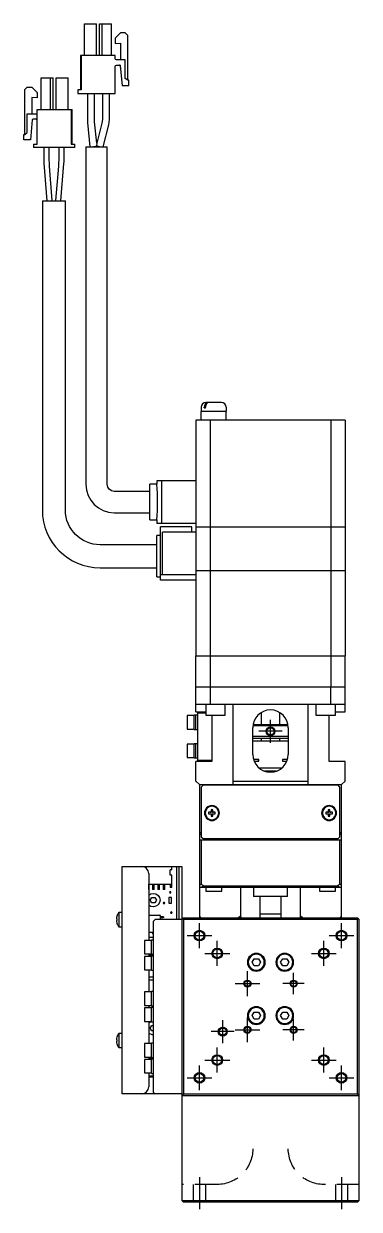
# Model space of a CAD drawing. Extents: x 0 to 936, y -8 to 791.
# Drawn here: x 354.9 to 449.4, y 8 to 341.6 of the extents above; entities that cross this region are included whole.
import ezdxf

# ---------------------------------------------------------------- set-up
doc = ezdxf.new("R2010")
doc.units = 0
doc.header["$LTSCALE"] = 0.5
doc.linetypes.add('CENTER', pattern=[50.8, 31.75, -6.35, 6.35, -6.35])
doc.linetypes.add('DASHED', pattern=[19.05, 12.7, -6.35])
for name, color, linetype in [('MSM_CENTER', 1, 'CENTER'), ('MSM_CONTINUOUS', 7, 'CONTINUOUS'), ('MSM_DASHED', 4, 'DASHED'), ('MSM_NARROW', 5, 'CONTINUOUS')]:
    doc.layers.add(name, color=color, linetype=linetype)

msp = doc.modelspace()

# ---------------------------------------------------------------- linework, layer by layer
at = {"layer": 'MSM_CENTER'}
for p, q in [((424.43, 139.25), (424.43, 145.75)), ((427.68, 142.5), (421.18, 142.5)), ((404.43, 81.5), (404.43, 88.5)), ((444.43, 81.5), (444.43, 88.5)), ((400.93, 85), (407.93, 85)), ((409.43, 76.5), (409.43, 83.5)), ((439.43, 76.5), (439.43, 83.5)), ((440.93, 85), (447.93, 85)), ((405.93, 80), (412.93, 80)), ((435.93, 80), (442.93, 80)), ((417.93, 68), (417.93, 75)), ((430.93, 68.5), (430.93, 74.5)), ((414.43, 71.5), (421.43, 71.5)), ((433.93, 71.5), (427.93, 71.5)), ((410.98, 54.75), (410.98, 61.25)), ((417.93, 55), (417.93, 62)), ((430.93, 55.5), (430.93, 61.5)), ((414.23, 58), (407.73, 58)), ((414.43, 58.5), (421.43, 58.5)), ((433.93, 58.5), (427.93, 58.5)), ((409.43, 46.5), (409.43, 53.5)), ((439.43, 46.5), (439.43, 53.5)), ((404.43, 41.5), (404.43, 48.5)), ((405.93, 50), (412.93, 50)), ((435.93, 50), (442.93, 50)), ((444.43, 41.5), (444.43, 48.5)), ((400.93, 45), (407.93, 45)), ((440.93, 45), (447.93, 45)), ((404.43, 17), (404.43, 8)), ((444.43, 17), (444.43, 8))]:
    msp.add_line(p, q, dxfattribs=at)
at = {"layer": 'MSM_CONTINUOUS'}
for p, q in [((372.03, 332.7), (372.03, 341.6)), ((372.03, 332.7), (372.03, 341.6)), ((372.03, 341.6), (375.43, 341.6)), ((375.43, 332.7), (375.43, 341.6)), ((376.23, 332.7), (376.23, 341.6)), ((376.23, 341.6), (379.63, 341.6)), ((376.23, 332.7), (376.23, 341.6)), ((376.98, 332.7), (376.98, 341.6)), ((379.63, 332.7), (379.63, 341.6)), ((382.23, 339), (380.73, 337.5)), ((382.23, 339), (380.73, 337.5)), ((380.73, 337.5), (380.73, 336)), ((380.73, 337.5), (380.73, 336)), ((383.53, 339), (382.23, 339)), ((384.23, 338.3), (383.53, 339)), ((384.23, 325.7), (384.23, 338.3)), ((380.73, 336), (382.23, 336.13)), ((382.23, 336.13), (382.23, 331.45)), ((382.23, 336.13), (382.23, 331.45)), ((371.13, 332.7), (370.88, 332.7)), ((370.88, 332.7), (370.88, 323)), ((371.13, 332.7), (371.13, 323)), ((380.73, 332.7), (371.13, 332.7)), ((371.13, 332.7), (371.13, 323)), ((380.73, 331.75), (380.73, 332.7)), ((383.53, 331.45), (381.03, 331.45)), ((383.53, 326.2), (383.53, 331.45)), ((380.73, 322), (380.73, 329.65)), ((381.03, 329.95), (381.93, 329.95)), ((382.13, 329.77), (382.62, 324.2)), ((382.13, 329.77), (382.23, 328.62)), ((382.13, 329.77), (382.62, 324.2)), ((382.13, 329.77), (382.23, 328.62)), ((382.23, 328.62), (382.23, 328.62)), ((355.23, 323.05), (355.93, 323.75)), ((355.93, 323.75), (357.23, 323.75)), ((357.23, 323.75), (358.73, 322.25)), ((359.83, 317.45), (359.83, 326.35)), ((359.83, 326.35), (363.23, 326.35)), ((362.48, 317.45), (362.48, 326.35)), ((363.23, 317.45), (363.23, 326.35)), ((364.03, 326.35), (367.43, 326.35)), ((364.03, 317.45), (364.03, 326.35)), ((367.43, 317.45), (367.43, 326.35)), ((382.62, 324.2), (384.53, 324.2)), ((384.23, 325.7), (383.53, 326.2)), ((384.53, 325.7), (384.23, 325.7)), ((384.53, 324.2), (384.53, 325.7)), ((355.23, 310.45), (355.23, 323.05)), ((358.73, 320.75), (357.23, 320.88)), ((357.23, 320.88), (357.23, 316.2)), ((358.73, 322.25), (358.73, 320.75)), ((370.13, 323), (370.13, 322)), ((371.13, 323), (370.13, 323)), ((370.13, 323), (370.13, 322)), ((370.13, 322), (380.73, 322)), ((372.9, 322), (372.9, 314.1)), ((374.9, 314.1), (374.9, 322)), ((377.1, 322), (377.1, 314.64)), ((379.1, 314.64), (379.1, 322)), ((358.73, 307.75), (358.73, 317.45)), ((358.73, 317.45), (368.58, 317.45)), ((368.33, 317.45), (368.33, 307.75)), ((368.58, 307.75), (368.58, 317.45)), ((355.93, 316.2), (358.43, 316.2)), ((355.93, 310.95), (355.93, 316.2)), ((357.33, 314.52), (356.84, 308.95)), ((358.43, 314.7), (357.53, 314.7)), ((372.9, 314.1), (372.92, 313.81)), ((372.92, 313.81), (373.57, 307)), ((374.91, 314), (374.9, 314.1)), ((375.49, 307.95), (374.91, 314)), ((376.97, 313.63), (375.49, 307.95)), ((377.1, 314.64), (376.97, 313.63)), ((378.91, 313.13), (379.1, 314.64)), ((354.93, 310.45), (355.23, 310.45)), ((354.93, 308.95), (354.93, 310.45)), ((355.23, 310.45), (355.93, 310.95)), ((377.31, 307), (378.91, 313.13)), ((356.84, 308.95), (354.93, 308.95)), ((357.73, 307.75), (357.73, 306.75)), ((357.73, 307.75), (358.73, 307.75)), ((368.33, 307.75), (369.33, 307.75)), ((369.33, 306.75), (369.33, 307.75)), ((372.43, 307), (378.43, 307)), ((372.43, 307), (372.43, 212)), ((375.57, 307.1), (374.58, 307)), ((375.49, 307.95), (375.43, 307.22)), ((375.57, 307.19), (375.43, 307.22)), ((376.28, 307), (375.43, 307.22)), ((375.43, 307.22), (375.57, 307.19)), ((375.57, 307.19), (376.28, 307)), ((375.57, 307.1), (375.57, 307.19)), ((378.43, 212), (378.43, 307)), ((369.33, 306.75), (357.73, 306.75)), ((360.6, 306.75), (360.6, 303.12)), ((362.1, 304.12), (362.1, 306.75)), ((362.2, 301.49), (362.1, 304.12)), ((364.8, 304.12), (364.7, 301.49)), ((364.8, 306.75), (364.8, 304.12)), ((366.3, 303.15), (366.3, 306.75)), ((360.63, 302.32), (361.43, 291.75)), ((362.93, 291.81), (362.2, 301.49)), ((364.7, 301.49), (363.93, 291.81)), ((365.43, 291.75), (366.27, 302.29)), ((360.18, 291.75), (366.68, 291.75)), ((360.18, 291.75), (360.18, 204.75)), ((366.68, 204.75), (366.68, 291.75)), ((404.93, 233.7), (404.93, 232.55)), ((405.78, 233.5), (405.78, 233.7)), ((406.14, 233.5), (406.14, 233.7)), ((410.63, 235), (406.23, 235)), ((411.93, 233.7), (411.93, 232.55)), ((404.93, 232.55), (411.93, 232.55)), ((411.93, 232.5), (404.93, 232.5)), ((404.93, 230), (404.93, 232.5)), ((404.98, 232.55), (404.98, 232.5)), ((405.78, 233.5), (406.14, 233.5)), ((411.88, 232.5), (411.88, 232.55)), ((411.93, 230), (411.93, 232.5)), ((445.43, 230), (403.43, 230)), ((403.43, 230), (403.43, 200.05)), ((407.46, 230), (407.46, 200.05)), ((441.4, 230), (441.4, 200.05)), ((445.43, 230), (445.43, 200.05)), ((390.43, 202), (390.43, 212)), ((392.43, 212), (390.43, 212)), ((403.43, 213), (392.43, 213)), ((392.43, 213), (392.43, 212)), ((393.86, 201), (393.86, 213)), ((390.43, 210), (380.43, 210)), ((380.43, 204), (390.43, 204)), ((390.43, 202), (392.43, 202)), ((392.43, 202), (392.43, 201)), ((403.43, 201), (392.43, 201)), ((392.43, 185.93), (392.43, 197.57)), ((393.43, 197.57), (392.43, 197.57)), ((402.23, 200), (393.43, 200)), ((393.43, 185), (393.43, 200)), ((394.03, 186.5), (394.03, 198.5)), ((403.43, 198.5), (394.03, 198.5)), ((402.23, 198.5), (402.23, 200)), ((403.43, 200.05), (445.43, 200.05)), ((403.43, 200), (403.43, 163.75)), ((403.43, 200), (445.43, 200)), ((403.48, 200.05), (403.48, 200)), ((407.46, 200), (407.46, 187.75)), ((407.72, 200.05), (407.72, 200)), ((441.14, 200.05), (441.14, 200)), ((441.4, 200), (441.4, 187.75)), ((445.38, 200.05), (445.38, 200)), ((445.43, 200), (445.43, 187.75)), ((392.43, 195), (376.43, 195)), ((376.43, 188.5), (392.43, 188.5)), ((403.43, 187.75), (445.43, 187.75)), ((403.43, 187.7), (445.43, 187.7)), ((403.48, 187.75), (403.48, 187.7)), ((407.46, 187.7), (407.46, 163.75)), ((407.72, 187.75), (407.72, 187.7)), ((441.14, 187.75), (441.14, 187.7)), ((441.4, 187.7), (441.4, 163.75)), ((445.38, 187.75), (445.38, 187.7)), ((445.43, 187.7), (445.43, 163.75)), ((392.43, 185.93), (393.43, 185.93)), ((403.43, 186.5), (393.43, 186.5)), ((403.43, 185), (393.43, 185)), ((403.43, 163.75), (445.43, 163.75)), ((403.43, 163.7), (445.43, 163.7)), ((403.43, 148), (403.43, 163.7)), ((403.48, 163.75), (403.48, 163.7)), ((407.46, 163.7), (407.46, 155)), ((407.72, 163.75), (407.72, 163.7)), ((441.14, 163.75), (441.14, 163.7)), ((441.4, 163.7), (441.4, 155)), ((445.38, 163.75), (445.38, 163.7)), ((445.43, 148), (445.43, 163.7)), ((403.43, 155), (445.43, 155)), ((407.43, 155), (407.43, 150)), ((441.43, 150), (441.43, 155)), ((400.93, 146.9), (400.93, 143.1)), ((402.93, 146.9), (400.93, 146.9)), ((402.93, 143), (402.93, 147)), ((403.93, 147), (402.93, 147)), ((445.43, 150), (403.43, 150)), ((403.43, 148), (406.18, 148)), ((403.43, 143), (403.43, 147)), ((403.93, 147.7), (406.18, 147.7)), ((403.93, 134.3), (403.93, 147.7)), ((406.18, 150), (406.18, 147)), ((406.18, 147), (411.68, 147)), ((407.93, 147), (407.93, 134)), ((411.68, 147), (411.68, 150)), ((413.93, 127.5), (413.93, 150)), ((421.93, 144.3), (421.93, 147.83)), ((426.93, 147.83), (426.93, 144.3)), ((434.93, 150), (434.93, 127.5)), ((437.18, 150), (437.18, 147)), ((437.18, 147), (442.68, 147)), ((440.93, 134), (440.93, 147)), ((442.68, 147), (442.68, 150)), ((442.68, 148), (445.43, 148)), ((419.43, 136), (419.43, 143.5)), ((419.46, 144.1), (429.39, 144.1)), ((429.36, 144.3), (419.49, 144.3)), ((429.43, 143.5), (429.43, 136)), ((400.93, 143.1), (402.93, 143.1)), ((402.93, 143), (403.93, 143)), ((429.43, 141), (419.43, 141)), ((429.43, 140.5), (419.43, 140.5)), ((421.93, 139.8), (421.93, 140.5)), ((426.93, 140.5), (426.93, 139.8)), ((400.93, 138.9), (400.93, 135.1)), ((402.93, 138.9), (400.93, 138.9)), ((402.93, 135), (402.93, 139)), ((403.93, 139), (402.93, 139)), ((403.43, 135), (403.43, 139)), ((419.43, 139.8), (429.43, 139.8)), ((400.93, 135.1), (402.93, 135.1)), ((402.93, 135), (403.93, 135)), ((407.93, 134), (403.43, 134)), ((403.43, 128.5), (403.43, 134)), ((407.93, 134.3), (403.93, 134.3)), ((421.1, 134.6), (419.63, 134.6)), ((419.8, 134.1), (421.1, 134.1)), ((421.08, 134.1), (421.08, 134.6)), ((421.1, 134.1), (421.1, 134.6)), ((427.76, 134.6), (427.76, 134.1)), ((429.23, 134.6), (427.76, 134.6)), ((427.76, 134.1), (429.05, 134.1)), ((427.78, 134.6), (427.78, 134.1)), ((445.43, 134), (440.93, 134)), ((445.43, 128.5), (445.43, 134)), ((427.56, 132.1), (421.3, 132.1)), ((426.13, 131.3), (422.72, 131.3)), ((423.18, 131.16), (423.18, 131.3)), ((425.68, 131.3), (425.68, 131.16)), ((403.43, 128.5), (404.43, 127.5)), ((404.43, 127.5), (444.43, 127.5)), ((404.43, 127.5), (404.43, 90)), ((405.43, 127.3), (404.93, 126.8)), ((404.93, 126.8), (404.93, 112.8)), ((443.43, 127.3), (405.43, 127.3)), ((413.93, 128.5), (434.93, 128.5)), ((414.43, 127.5), (414.43, 127.3)), ((416.93, 127.5), (416.93, 127.3)), ((431.93, 127.3), (431.93, 127.5)), ((434.43, 127.3), (434.43, 127.5)), ((443.93, 126.8), (443.43, 127.3)), ((443.93, 112.8), (443.93, 126.8)), ((444.43, 127.5), (445.43, 128.5)), ((444.43, 90), (444.43, 127.5)), ((407.69, 120.42), (407.69, 119.74)), ((408.17, 119.74), (408.17, 120.42)), ((440.69, 120.42), (440.69, 119.74)), ((441.17, 119.74), (441.17, 120.42)), ((407.69, 119.74), (407.01, 119.74)), ((407.01, 119.26), (407.69, 119.26)), ((407.69, 119.26), (407.69, 118.58)), ((408.85, 119.74), (408.17, 119.74)), ((408.17, 118.58), (408.17, 119.26)), ((408.17, 119.26), (408.85, 119.26)), ((440.69, 119.74), (440.01, 119.74)), ((440.01, 119.26), (440.69, 119.26)), ((440.69, 119.26), (440.69, 118.58)), ((441.85, 119.74), (441.17, 119.74)), ((441.17, 118.58), (441.17, 119.26)), ((441.17, 119.26), (441.85, 119.26)), ((404.43, 114), (404.93, 114)), ((404.93, 113.5), (404.43, 113.5)), ((443.93, 114), (444.43, 114)), ((444.43, 113.5), (443.93, 113.5)), ((404.43, 112), (444.43, 112)), ((404.93, 112.8), (405.43, 112.3)), ((404.93, 112), (404.93, 99.61)), ((405.43, 112.3), (443.43, 112.3)), ((414.43, 112.3), (414.43, 112)), ((416.18, 112), (416.18, 112.3)), ((419.43, 112.3), (419.43, 112.2)), ((419.43, 112.2), (429.43, 112.2)), ((419.43, 112.2), (419.63, 112)), ((429.23, 112), (429.43, 112.2)), ((429.43, 112.2), (429.43, 112.3)), ((432.68, 112.3), (432.68, 112)), ((434.43, 112), (434.43, 112.3)), ((443.43, 112.3), (443.93, 112.8)), ((443.93, 99.61), (443.93, 112)), ((382.63, 40.5), (382.63, 104.5)), ((382.63, 104.5), (399.43, 104.5)), ((396.68, 103.5), (396.18, 103.5)), ((396.18, 102), (396.18, 103.5)), ((396.68, 103.5), (396.68, 104.5)), ((397.93, 104.5), (397.93, 89.5)), ((398.63, 104.5), (398.63, 89.5)), ((399.43, 104.5), (399.43, 10.5)), ((390.13, 102.5), (390.13, 83.65)), ((396.68, 102), (396.18, 102)), ((396.68, 98.5), (396.68, 102)), ((390.13, 99.5), (396.68, 99.5)), ((390.18, 98), (390.13, 98)), ((390.18, 98), (390.18, 99.5)), ((391.18, 99.5), (391.18, 98)), ((391.68, 98), (391.18, 98)), ((391.68, 98), (391.68, 99.5)), ((392.68, 99.5), (392.68, 98)), ((393.18, 98), (392.68, 98)), ((393.18, 98), (393.18, 99.5)), ((394.18, 99.5), (394.18, 98)), ((394.68, 98), (394.18, 98)), ((394.68, 98), (394.68, 99.5)), ((396.18, 99.5), (396.18, 98.5)), ((396.68, 98.5), (396.18, 98.5)), ((404.43, 99.11), (404.93, 99.61)), ((444.43, 98.5), (404.43, 98.5)), ((404.93, 99.61), (405.54, 99)), ((405.54, 99), (405.04, 98.5)), ((405.54, 99), (443.32, 99)), ((406.18, 98.5), (406.18, 97.5)), ((406.18, 97.5), (410.68, 97.5)), ((410.68, 97.5), (410.68, 98.5)), ((415.94, 98.5), (415.94, 90.5)), ((419.68, 98.5), (419.68, 96)), ((429.18, 96), (429.18, 98.5)), ((432.91, 90.5), (432.91, 98.5)), ((438.18, 98.5), (438.18, 97.5)), ((438.18, 97.5), (442.68, 97.5)), ((442.68, 97.5), (442.68, 98.5)), ((443.32, 99), (443.93, 99.61)), ((443.82, 98.5), (443.32, 99)), ((443.93, 99.61), (444.43, 99.11)), ((390.56, 95), (391, 95.75)), ((391, 94.25), (390.56, 95)), ((391, 95.75), (391.86, 95.75)), ((391.86, 94.25), (391, 94.25)), ((391.86, 95.75), (392.29, 95)), ((392.29, 95), (391.86, 94.25)), ((395.79, 95.77), (395.79, 94.17)), ((396.59, 95.77), (395.79, 95.77)), ((395.79, 94.17), (396.59, 94.17)), ((396.59, 94.17), (396.59, 95.77)), ((429.18, 96), (419.68, 96)), ((421.43, 96), (421.43, 90)), ((427.43, 90), (427.43, 96)), ((381.17, 90.45), (381.17, 90.43)), ((381.73, 91.5), (381.73, 87.5)), ((382.63, 91.5), (381.73, 91.5)), ((390.13, 90.75), (393.28, 90.75)), ((393.38, 90.65), (393.38, 89.5)), ((393.38, 90.42), (394.11, 90.42)), ((393.82, 90.42), (393.82, 89.99)), ((394.11, 90.42), (394.18, 90.31)), ((394.18, 90.11), (394.11, 89.99)), ((394.18, 90.31), (394.43, 90.31)), ((394.43, 90.11), (394.18, 90.11)), ((394.43, 90.11), (394.43, 90.31)), ((404.93, 90), (404.43, 90.5)), ((415.94, 90.5), (415.44, 90)), ((427.43, 91), (421.43, 91)), ((433.41, 90), (432.91, 90.5)), ((444.43, 90.5), (443.93, 90)), ((381.04, 89.7), (381.17, 89.7)), ((381.17, 89.3), (381.04, 89.3)), ((381.17, 89.7), (381.17, 89.3)), ((381.17, 88.57), (381.17, 88.55)), ((381.73, 87.5), (382.63, 87.5)), ((391.93, 89.5), (391.43, 89)), ((391.43, 89), (391.43, 41)), ((399.43, 89.5), (391.93, 89.5)), ((394.11, 89.99), (393.38, 89.99)), ((399.43, 89.5), (399.68, 89.75)), ((399.68, 89.75), (399.93, 90)), ((399.93, 89.5), (399.68, 89.75)), ((399.93, 90), (448.93, 90)), ((448.93, 89.5), (399.93, 89.5)), ((399.93, 89.5), (399.93, 40.5)), ((448.93, 90), (449.43, 89.5)), ((449.18, 89.75), (448.93, 89.5)), ((448.93, 40.5), (448.93, 89.5)), ((449.43, 10.5), (449.43, 89.5)), ((388.93, 83.65), (388.93, 79.85)), ((390.93, 83.65), (388.93, 83.65)), ((391.43, 85.86), (390.13, 85.86)), ((391.43, 84.5), (390.13, 84.5)), ((390.93, 79.75), (390.93, 83.75)), ((391.43, 83.75), (390.93, 83.75)), ((388.93, 79.85), (390.93, 79.85)), ((388.93, 79.15), (388.93, 75.35)), ((390.93, 79.15), (388.93, 79.15)), ((390.13, 79.85), (390.13, 79.15)), ((391.43, 79.5), (390.13, 79.5)), ((390.93, 79.75), (391.43, 79.75)), ((390.93, 75.25), (390.93, 79.25)), ((391.43, 79.25), (390.93, 79.25)), ((419.27, 77.5), (419.85, 78.5)), ((419.85, 76.5), (419.27, 77.5)), ((419.85, 78.5), (421.01, 78.5)), ((421.01, 78.5), (421.58, 77.5)), ((421.58, 77.5), (421.01, 76.5)), ((427.27, 77.5), (427.85, 78.5)), ((427.85, 76.5), (427.27, 77.5)), ((427.85, 78.5), (429.01, 78.5)), ((429.01, 78.5), (429.58, 77.5)), ((429.58, 77.5), (429.01, 76.5)), ((388.93, 75.35), (390.93, 75.35)), ((390.13, 75.35), (390.13, 69.15)), ((390.93, 75.25), (391.43, 75.25)), ((421.01, 76.5), (419.85, 76.5)), ((429.01, 76.5), (427.85, 76.5)), ((390.13, 73.37), (391.43, 73.37)), ((391.43, 72.45), (390.13, 72.45)), ((388.93, 69.15), (388.93, 65.35)), ((390.93, 69.15), (388.93, 69.15)), ((390.13, 69.25), (390.93, 69.25)), ((390.93, 65.25), (390.93, 69.25)), ((391.43, 69.25), (390.93, 69.25)), ((388.93, 65.35), (390.93, 65.35)), ((388.93, 64.65), (388.93, 60.85)), ((390.93, 64.65), (388.93, 64.65)), ((390.13, 65.35), (390.13, 64.65)), ((390.93, 65.25), (391.43, 65.25)), ((390.93, 60.75), (390.93, 64.75)), ((391.43, 64.75), (390.93, 64.75)), ((419.27, 62.5), (419.85, 63.5)), ((419.85, 63.5), (421.01, 63.5)), ((421.01, 63.5), (421.58, 62.5)), ((427.27, 62.5), (427.85, 63.5)), ((427.85, 63.5), (429.01, 63.5)), ((429.01, 63.5), (429.58, 62.5)), ((388.93, 60.85), (390.93, 60.85)), ((390.13, 60.85), (390.13, 54.65)), ((390.93, 60.75), (391.43, 60.75)), ((419.85, 61.5), (419.27, 62.5)), ((421.01, 61.5), (419.85, 61.5)), ((421.58, 62.5), (421.01, 61.5)), ((427.85, 61.5), (427.27, 62.5)), ((429.01, 61.5), (427.85, 61.5)), ((429.58, 62.5), (429.01, 61.5)), ((381.73, 57.5), (381.73, 53.5)), ((382.63, 57.5), (381.73, 57.5)), ((390.56, 59), (391, 59.75)), ((391, 58.25), (390.56, 59)), ((391, 59.75), (391.43, 59.75)), ((391.43, 58.25), (391, 58.25)), ((381.04, 55.7), (381.17, 55.7)), ((381.17, 55.3), (381.04, 55.3)), ((381.17, 56.45), (381.17, 56.43)), ((381.17, 55.7), (381.17, 55.3)), ((381.17, 54.57), (381.17, 54.55)), ((381.73, 53.5), (382.63, 53.5)), ((388.93, 54.65), (388.93, 50.85)), ((390.93, 54.65), (388.93, 54.65)), ((390.93, 54.67), (390.13, 54.67)), ((390.93, 50.75), (390.93, 54.75)), ((391.43, 54.75), (390.93, 54.75)), ((388.93, 50.85), (390.93, 50.85)), ((388.93, 50.15), (388.93, 46.35)), ((390.93, 50.15), (388.93, 50.15)), ((390.13, 50.85), (390.13, 50.15)), ((391.43, 50.5), (390.13, 50.5)), ((390.93, 50.75), (391.43, 50.75)), ((390.93, 46.25), (390.93, 50.25)), ((391.43, 50.25), (390.93, 50.25)), ((388.93, 46.35), (390.93, 46.35)), ((390.13, 46.35), (390.13, 42.5)), ((391.43, 45.5), (390.13, 45.5)), ((391.43, 45.2), (390.13, 45.2)), ((390.93, 46.25), (391.43, 46.25)), ((399.43, 40.5), (382.63, 40.5)), ((391.43, 41), (391.93, 40.5)), ((399.93, 40), (399.43, 40.5)), ((399.68, 40.25), (399.93, 40.5)), ((399.93, 40.5), (448.93, 40.5)), ((449.43, 40.5), (448.93, 40)), ((448.93, 40.5), (449.18, 40.25)), ((399.43, 40), (449.43, 40)), ((399.43, 10.5), (449.43, 10.5)), ((399.43, 10.5), (399.93, 10)), ((449.43, 10.5), (448.93, 10)), ((448.93, 10), (399.93, 10))]:
    msp.add_line(p, q, dxfattribs=at)
for centre, radius in [((424.43, 142.5), 1.01), ((404.43, 85), 1.23), ((444.43, 85), 1.23), ((409.43, 80), 1.23), ((439.43, 80), 1.23), ((417.93, 71.5), 0.783), ((430.93, 71.5), 0.783), ((410.98, 58), 1.01), ((417.93, 58.5), 0.783), ((430.93, 58.5), 0.783), ((409.43, 50), 1.23), ((439.43, 50), 1.23), ((404.43, 45), 1.23), ((444.43, 45), 1.23)]:
    msp.add_circle(centre, radius, dxfattribs=at)
at = {"layer": 'MSM_CONTINUOUS', "extrusion": (0, 0, -1)}
for centre, radius in [((-407.93, 119.5), 2.1), ((-407.93, 119.5), 1.9), ((-440.93, 119.5), 2.1), ((-440.93, 119.5), 1.9), ((-396.19, 97.2), 0.2), ((-394.43, 94.17), 0.2), ((-396.51, 91.48), 0.2), ((-420.43, 77.5), 2.5), ((-420.43, 77.5), 2.25), ((-428.43, 77.5), 2.5), ((-428.43, 77.5), 2.25), ((-420.43, 62.5), 2.5), ((-420.43, 62.5), 2.25), ((-428.43, 62.5), 2.5), ((-428.43, 62.5), 2.25)]:
    msp.add_circle(centre, radius, dxfattribs=at)
for centre, radius, start, end in [((-381.03, 331.75), 0.3, 270, 0), ((-381.03, 329.65), 0.3, 0, 90), ((-381.93, 329.75), 0.2, 90, 175), ((-381.93, 329.75), 0.2, 90, 175), ((-380.43, 212), 2, 270, 0), ((-376.43, 204.75), 9.75, 270, 0), ((-391.43, 95), 1.9, 46.8264, 313.1736), ((-391.43, 85.62), 0.2, 270, 90), ((-391.43, 59), 1.9, 46.8264, 74.7425), ((-391.43, 59), 1.9, 270, 313.1736)]:
    msp.add_arc(centre, radius, start, end, dxfattribs=at)
at = {"layer": 'MSM_CONTINUOUS'}
for centre, radius, start, end in [((381.93, 329.75), 0.2, 5, 90), ((381.93, 329.75), 0.2, 5, 90), ((357.53, 314.5), 0.2, 90, 175), ((358.43, 316.5), 0.3, 270, 0), ((358.43, 314.4), 0.3, 0, 90), ((371.35, 303.12), 10.75, 180, 184.2892), ((355.55, 303.15), 10.75, 355.452, 0), ((362.85, 291.81), 0.0812, 313.6437, 358.1303), ((364.02, 291.81), 0.0874, 182.9827, 227.0837), ((406.23, 233.7), 1.3, 90, 180), ((407.45, 233.72), 1.66, 150.2769, 180.5545), ((406.78, 234.11), 0.891, 94.9633, 151.2514), ((407.75, 233.72), 1.61, 145.2137, 180.7416), ((407.1, 234.19), 0.809, 92.7073, 146.3874), ((410.63, 233.7), 1.3, 0, 90), ((380.43, 212), 8, 180, 270), ((332.64, 207), 60, 355.2198, 4.7802), ((376.43, 204.75), 16.25, 180, 270), ((424.43, 143.5), 5, 0, 180), ((424.43, 136), 5, 180, 0), ((407.93, 119.5), 0.95, 75.3667, 104.6333), ((440.93, 119.5), 0.95, 75.3667, 104.6333), ((407.93, 119.5), 0.95, 165.3667, 194.6333), ((407.93, 119.5), 0.365, 138.8496, 221.1504), ((407.93, 119.5), 0.365, 48.8496, 131.1504), ((407.93, 119.5), 0.365, 228.8496, 311.1504), ((407.93, 119.5), 0.95, 255.3667, 284.6333), ((407.93, 119.5), 0.365, 318.8496, 41.1504), ((407.93, 119.5), 0.95, 345.3667, 14.6333), ((440.93, 119.5), 0.95, 165.3667, 194.6333), ((440.93, 119.5), 0.365, 138.8496, 221.1504), ((440.93, 119.5), 0.365, 48.8496, 131.1504), ((440.93, 119.5), 0.365, 228.8496, 311.1504), ((440.93, 119.5), 0.95, 255.3667, 284.6333), ((440.93, 119.5), 0.365, 318.8496, 41.1504), ((440.93, 119.5), 0.95, 345.3667, 14.6333), ((388.13, 102.5), 2, 0, 90), ((384.23, 89.5), 3.19, 163.0947, 176.4096), ((384.23, 89.5), 3.2, 141.3178, 162.73), ((393.28, 90.65), 0.1, 0, 90), ((423.63, 92.98), 8.08, 197.8556, 201.6237), ((425, 93.07), 8.32, 338.3554, 342.0172), ((384.23, 89.5), 3.19, 183.5904, 196.9053), ((384.23, 89.5), 3.2, 197.27, 218.6822), ((384.23, 55.5), 3.2, 141.3178, 162.73), ((384.23, 55.5), 3.19, 163.0947, 176.4096), ((384.23, 55.5), 3.19, 183.5904, 196.9053), ((384.23, 55.5), 3.2, 197.27, 218.6822), ((388.13, 42.5), 2, 270, 0)]:
    msp.add_arc(centre, radius, start, end, dxfattribs=at)
at = {"layer": 'MSM_DASHED'}
for p, q in [((409.43, 15), (399.43, 15)), ((402.68, 15), (402.68, 10)), ((406.18, 10), (406.18, 15)), ((449.43, 15), (439.43, 15)), ((442.68, 15), (442.68, 10)), ((446.18, 10), (446.18, 15))]:
    msp.add_line(p, q, dxfattribs=at)
at = {"layer": 'MSM_DASHED', "extrusion": (0, 0, -1)}
for centre, start, end in [((-409.43, 25), 180, 270), ((-439.43, 25), 270, 0)]:
    msp.add_arc(centre, 10, start, end, dxfattribs=at)
at = {"layer": 'MSM_NARROW'}
for centre, radius in [((424.43, 142.5), 1.25), ((404.43, 85), 1.5), ((444.43, 85), 1.5), ((409.43, 80), 1.5), ((439.43, 80), 1.5), ((417.93, 71.5), 1), ((430.93, 71.5), 1), ((410.98, 58), 1.25), ((417.93, 58.5), 1), ((430.93, 58.5), 1), ((409.43, 50), 1.5), ((439.43, 50), 1.5), ((404.43, 45), 1.5), ((444.43, 45), 1.5)]:
    msp.add_circle(centre, radius, dxfattribs=at)

doc.saveas('drawing.dxf')
